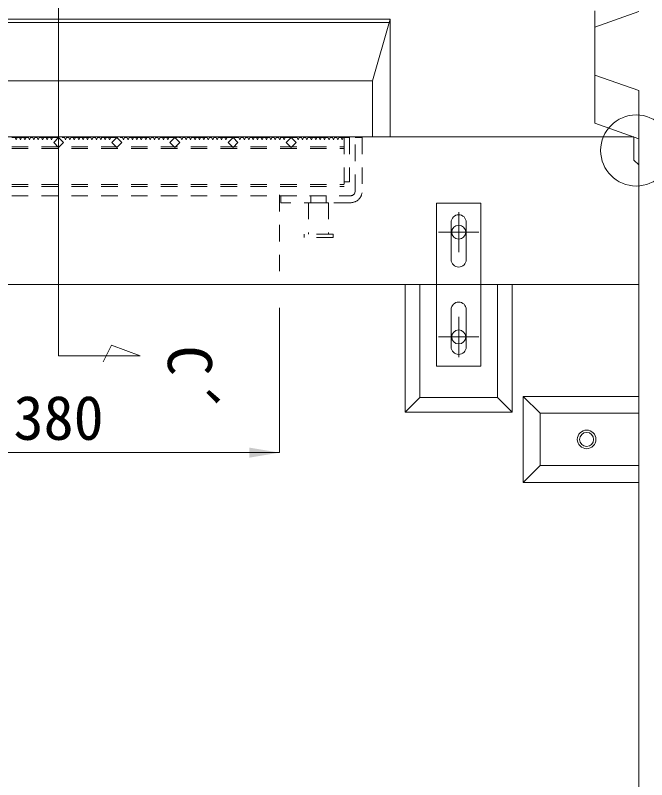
# Model space of a CAD drawing. Units: millimetres at full size; details may follow other scales. Extents: x 5964 to 125098, y -10801 to 28073.
# Drawn here: x 19376 to 19919, y 1670 to 2327 of the extents above; entities that cross this region are included whole.
import ezdxf
from ezdxf.enums import TextEntityAlignment as Align

# ---------------------------------------------------------------- set-up
doc = ezdxf.new("R2010")
doc.units = ezdxf.units.MM
doc.header["$LTSCALE"] = 19
doc.linetypes.add('USER1', pattern=[1.35, 0.75, -0.6])
doc.linetypes.add('USER2', pattern=[28.575, 19.05, -3.175, 3.175, -3.175])
for name, color, linetype, lineweight in [('0_2', 7, 'Continuous', 20), ('インサート', 3, 'USER1', 9), ('グレーチング', 7, 'USER1', 5), ('寸法引出', 7, 'Continuous', 9), ('寸法線', 7, 'Continuous', 9), ('本体', 2, 'Continuous', 9)]:
    doc.layers.add(name, color=color, linetype=linetype, lineweight=lineweight)
doc.styles.add('ＭＳ ゴシック', font='')
doc.styles.get('ＭＳ ゴシック').set_extended_font_data('MS Gothic')

# ---------------------------------------------------------------- blocks, each defined once
blk = doc.blocks.new('filled_arrow')
at = {"color": 0, "linetype": 'Continuous', "lineweight": -2}
blk.add_solid([(7.5, 1.25), (0, 0), (7.5, -1.25)], dxfattribs=at)

msp = doc.modelspace()

# ---------------------------------------------------------------- linework, layer by layer
at = {"layer": '0_2'}
msp.add_line((18913.97, 2095.36), (19911.97, 2095.36), dxfattribs=at)
at = {"layer": '0_2', "lineweight": 9}
msp.add_line((19911.97, 2086.01), (19911.97, 2009.71), dxfattribs=at)
at = {"layer": 'インサート'}
for p, q in [((19627.97, 2165.71), (19627.97, 2138.71)), ((19644.97, 2165.71), (19627.97, 2165.71)), ((19644.97, 2165.71), (19644.97, 2138.71)), ((19648.97, 2138.71), (19623.97, 2138.71)), ((19623.97, 2138.71), (19623.97, 2135.71)), ((19648.97, 2135.71), (19623.97, 2135.71)), ((19648.97, 2138.71), (19648.97, 2135.71))]:
    msp.add_line(p, q, dxfattribs=at)
at = {"layer": 'インサート', "linetype": 'USER2'}
for p, q in [((19756.97, 2157.66), (19756.97, 2123.06)), ((19739.67, 2140.36), (19774.27, 2140.36)), ((19756.97, 2067.66), (19756.97, 2033.06)), ((19739.67, 2050.36), (19774.27, 2050.36))]:
    msp.add_line(p, q, dxfattribs=at)
at = {"layer": 'インサート', "linetype": 'Continuous'}
for p, q in [((19750.47, 2148.86), (19750.47, 2116.86)), ((19763.47, 2148.86), (19763.47, 2116.86)), ((19750.47, 2073.86), (19750.47, 2041.86)), ((19763.47, 2073.86), (19763.47, 2041.86))]:
    msp.add_line(p, q, dxfattribs=at)
msp.add_lwpolyline([(19775.97, 2025.36), (19775.97, 2165.36), (19737.97, 2165.36), (19737.97, 2025.36)], close=True, dxfattribs=at)
at = {"layer": 'インサート', "linetype": 'Continuous', "lineweight": 5}
for centre, radius in [((19756.97, 2140.36), 6), ((19756.97, 2050.36), 6), ((19866.97, 1962.36), 8), ((19866.97, 1962.36), 6)]:
    msp.add_circle(centre, radius, dxfattribs=at)
at = {"layer": 'インサート', "linetype": 'Continuous'}
for centre, start, end in [((19756.97, 2148.86), 0, 180), ((19756.97, 2116.86), 180, 0), ((19756.97, 2073.86), 0, 180), ((19756.97, 2041.86), 180, 0)]:
    msp.add_arc(centre, 6.5, start, end, dxfattribs=at)
at = {"layer": 'グレーチング'}
for p, q in [((19167.47, 2221.7), (19658.47, 2221.7)), ((19375.57, 2221.7), (19376.47, 2219.6)), ((19376.47, 2219.6), (19377.37, 2221.7)), ((19377.37, 2221.7), (19379.37, 2221.7)), ((19379.37, 2221.7), (19380.27, 2219.6)), ((19380.27, 2219.6), (19381.17, 2221.7)), ((19381.17, 2221.7), (19383.17, 2221.7)), ((19383.17, 2221.7), (19384.07, 2219.6)), ((19384.07, 2219.6), (19384.97, 2221.7)), ((19384.97, 2221.7), (19386.97, 2221.7)), ((19386.97, 2221.7), (19387.87, 2219.6)), ((19387.87, 2219.6), (19388.77, 2221.7)), ((19388.77, 2221.7), (19390.77, 2221.7)), ((19390.77, 2221.7), (19391.67, 2219.6)), ((19391.67, 2219.6), (19392.57, 2221.7)), ((19392.57, 2221.7), (19394.57, 2221.7)), ((19394.57, 2221.7), (19395.47, 2219.6)), ((19395.47, 2219.6), (19396.37, 2221.7)), ((19396.37, 2221.7), (19398.37, 2221.7)), ((19398.37, 2221.7), (19399.27, 2219.6)), ((19399.27, 2219.6), (19400.17, 2221.7)), ((19400.17, 2221.7), (19402.17, 2221.7)), ((19402.17, 2221.7), (19403.07, 2219.6)), ((19403.07, 2219.6), (19403.97, 2221.7)), ((19403.97, 2221.7), (19405.97, 2221.7)), ((19405.97, 2221.7), (19406.87, 2219.6)), ((19406.87, 2219.6), (19407.77, 2221.7)), ((19407.77, 2221.7), (19409.97, 2221.7)), ((19412.97, 2221.7), (19408.73, 2217.46)), ((19417.21, 2217.46), (19412.97, 2221.7)), ((19415.97, 2221.7), (19417.97, 2221.7)), ((19417.97, 2221.7), (19418.87, 2219.6)), ((19418.87, 2219.6), (19419.77, 2221.7)), ((19419.77, 2221.7), (19421.77, 2221.7)), ((19421.77, 2221.7), (19422.67, 2219.6)), ((19422.67, 2219.6), (19423.57, 2221.7)), ((19423.57, 2221.7), (19425.57, 2221.7)), ((19425.57, 2221.7), (19426.47, 2219.6)), ((19426.47, 2219.6), (19427.37, 2221.7)), ((19427.37, 2221.7), (19429.37, 2221.7)), ((19429.37, 2221.7), (19430.27, 2219.6)), ((19430.27, 2219.6), (19431.17, 2221.7)), ((19431.17, 2221.7), (19433.17, 2221.7)), ((19433.17, 2221.7), (19434.07, 2219.6)), ((19434.07, 2219.6), (19434.97, 2221.7)), ((19434.97, 2221.7), (19436.97, 2221.7)), ((19436.97, 2221.7), (19437.87, 2219.6)), ((19437.87, 2219.6), (19438.77, 2221.7)), ((19438.77, 2221.7), (19440.77, 2221.7)), ((19440.77, 2221.7), (19441.67, 2219.6)), ((19441.67, 2219.6), (19442.57, 2221.7)), ((19442.57, 2221.7), (19444.57, 2221.7)), ((19444.57, 2221.7), (19445.47, 2219.6)), ((19445.47, 2219.6), (19446.37, 2221.7)), ((19446.37, 2221.7), (19448.37, 2221.7)), ((19448.37, 2221.7), (19449.27, 2219.6)), ((19449.27, 2219.6), (19450.17, 2221.7)), ((19450.17, 2221.7), (19452.17, 2221.7)), ((19452.17, 2221.7), (19453.07, 2219.6)), ((19453.07, 2219.6), (19453.97, 2221.7)), ((19453.97, 2221.7), (19455.97, 2221.7)), ((19455.97, 2221.7), (19456.87, 2219.6)), ((19456.87, 2219.6), (19457.77, 2221.7)), ((19457.77, 2221.7), (19459.97, 2221.7)), ((19462.97, 2221.7), (19458.73, 2217.46)), ((19467.21, 2217.46), (19462.97, 2221.7)), ((19465.97, 2221.7), (19467.97, 2221.7)), ((19467.97, 2221.7), (19468.87, 2219.6)), ((19468.87, 2219.6), (19469.77, 2221.7)), ((19469.77, 2221.7), (19471.77, 2221.7)), ((19471.77, 2221.7), (19472.67, 2219.6)), ((19472.67, 2219.6), (19473.57, 2221.7)), ((19473.57, 2221.7), (19475.57, 2221.7)), ((19475.57, 2221.7), (19476.47, 2219.6)), ((19476.47, 2219.6), (19477.37, 2221.7)), ((19477.37, 2221.7), (19479.37, 2221.7)), ((19479.37, 2221.7), (19480.27, 2219.6)), ((19480.27, 2219.6), (19481.17, 2221.7)), ((19481.17, 2221.7), (19483.17, 2221.7)), ((19483.17, 2221.7), (19484.07, 2219.6)), ((19484.07, 2219.6), (19484.97, 2221.7)), ((19484.97, 2221.7), (19486.97, 2221.7)), ((19486.97, 2221.7), (19487.87, 2219.6)), ((19487.87, 2219.6), (19488.77, 2221.7)), ((19488.77, 2221.7), (19490.77, 2221.7)), ((19490.77, 2221.7), (19491.67, 2219.6)), ((19491.67, 2219.6), (19492.57, 2221.7)), ((19492.57, 2221.7), (19494.57, 2221.7)), ((19494.57, 2221.7), (19495.47, 2219.6)), ((19495.47, 2219.6), (19496.37, 2221.7)), ((19496.37, 2221.7), (19498.37, 2221.7)), ((19498.37, 2221.7), (19499.27, 2219.6)), ((19499.27, 2219.6), (19500.17, 2221.7)), ((19500.17, 2221.7), (19502.17, 2221.7)), ((19502.17, 2221.7), (19503.07, 2219.6)), ((19503.07, 2219.6), (19503.97, 2221.7)), ((19503.97, 2221.7), (19505.97, 2221.7)), ((19505.97, 2221.7), (19506.87, 2219.6)), ((19506.87, 2219.6), (19507.77, 2221.7)), ((19507.77, 2221.7), (19509.97, 2221.7)), ((19512.97, 2221.7), (19508.73, 2217.46)), ((19517.21, 2217.46), (19512.97, 2221.7)), ((19515.97, 2221.7), (19517.97, 2221.7)), ((19517.97, 2221.7), (19518.87, 2219.6)), ((19518.87, 2219.6), (19519.77, 2221.7)), ((19519.77, 2221.7), (19521.77, 2221.7)), ((19521.77, 2221.7), (19522.67, 2219.6)), ((19522.67, 2219.6), (19523.57, 2221.7)), ((19523.57, 2221.7), (19525.57, 2221.7)), ((19525.57, 2221.7), (19526.47, 2219.6)), ((19526.47, 2219.6), (19527.37, 2221.7)), ((19527.37, 2221.7), (19529.37, 2221.7)), ((19529.37, 2221.7), (19530.27, 2219.6)), ((19530.27, 2219.6), (19531.17, 2221.7)), ((19531.17, 2221.7), (19533.17, 2221.7)), ((19533.17, 2221.7), (19534.07, 2219.6)), ((19534.07, 2219.6), (19534.97, 2221.7)), ((19534.97, 2221.7), (19536.97, 2221.7)), ((19536.97, 2221.7), (19537.87, 2219.6)), ((19537.87, 2219.6), (19538.77, 2221.7)), ((19538.77, 2221.7), (19540.77, 2221.7)), ((19540.77, 2221.7), (19541.67, 2219.6)), ((19541.67, 2219.6), (19542.57, 2221.7)), ((19542.57, 2221.7), (19544.57, 2221.7)), ((19544.57, 2221.7), (19545.47, 2219.6)), ((19545.47, 2219.6), (19546.37, 2221.7)), ((19546.37, 2221.7), (19548.37, 2221.7)), ((19548.37, 2221.7), (19549.27, 2219.6)), ((19549.27, 2219.6), (19550.17, 2221.7)), ((19550.17, 2221.7), (19552.17, 2221.7)), ((19552.17, 2221.7), (19553.07, 2219.6)), ((19553.07, 2219.6), (19553.97, 2221.7)), ((19553.97, 2221.7), (19555.97, 2221.7)), ((19555.97, 2221.7), (19556.87, 2219.6)), ((19556.87, 2219.6), (19557.77, 2221.7)), ((19557.77, 2221.7), (19559.97, 2221.7)), ((19562.97, 2221.7), (19558.73, 2217.46)), ((19567.21, 2217.46), (19562.97, 2221.7)), ((19565.97, 2221.7), (19567.97, 2221.7)), ((19567.97, 2221.7), (19568.87, 2219.6)), ((19568.87, 2219.6), (19569.77, 2221.7)), ((19569.77, 2221.7), (19571.77, 2221.7)), ((19571.77, 2221.7), (19572.67, 2219.6)), ((19572.67, 2219.6), (19573.57, 2221.7)), ((19573.57, 2221.7), (19575.57, 2221.7)), ((19575.57, 2221.7), (19576.47, 2219.6)), ((19576.47, 2219.6), (19577.37, 2221.7)), ((19577.37, 2221.7), (19579.37, 2221.7)), ((19579.37, 2221.7), (19580.27, 2219.6)), ((19580.27, 2219.6), (19581.17, 2221.7)), ((19581.17, 2221.7), (19583.17, 2221.7)), ((19583.17, 2221.7), (19584.07, 2219.6)), ((19584.07, 2219.6), (19584.97, 2221.7)), ((19584.97, 2221.7), (19586.97, 2221.7)), ((19586.97, 2221.7), (19587.87, 2219.6)), ((19587.87, 2219.6), (19588.77, 2221.7)), ((19588.77, 2221.7), (19590.77, 2221.7)), ((19590.77, 2221.7), (19591.67, 2219.6)), ((19591.67, 2219.6), (19592.57, 2221.7)), ((19592.57, 2221.7), (19594.57, 2221.7)), ((19594.57, 2221.7), (19595.47, 2219.6)), ((19595.47, 2219.6), (19596.37, 2221.7)), ((19596.37, 2221.7), (19598.37, 2221.7)), ((19598.37, 2221.7), (19599.27, 2219.6)), ((19599.27, 2219.6), (19600.17, 2221.7)), ((19600.17, 2221.7), (19602.17, 2221.7)), ((19602.17, 2221.7), (19603.07, 2219.6)), ((19603.07, 2219.6), (19603.97, 2221.7)), ((19603.97, 2221.7), (19605.97, 2221.7)), ((19605.97, 2221.7), (19606.87, 2219.6)), ((19606.87, 2219.6), (19607.77, 2221.7)), ((19607.77, 2221.7), (19609.97, 2221.7)), ((19612.97, 2221.7), (19608.73, 2217.46)), ((19617.21, 2217.46), (19612.97, 2221.7)), ((19615.97, 2221.7), (19617.97, 2221.7)), ((19617.97, 2221.7), (19618.87, 2219.6)), ((19618.87, 2219.6), (19619.77, 2221.7)), ((19619.77, 2221.7), (19621.77, 2221.7)), ((19621.77, 2221.7), (19622.67, 2219.6)), ((19622.67, 2219.6), (19623.57, 2221.7)), ((19623.57, 2221.7), (19625.57, 2221.7)), ((19625.57, 2221.7), (19626.47, 2219.6)), ((19626.47, 2219.6), (19627.37, 2221.7)), ((19627.37, 2221.7), (19629.37, 2221.7)), ((19629.37, 2221.7), (19630.27, 2219.6)), ((19630.27, 2219.6), (19631.17, 2221.7)), ((19631.17, 2221.7), (19633.17, 2221.7)), ((19633.17, 2221.7), (19634.07, 2219.6)), ((19634.07, 2219.6), (19634.97, 2221.7)), ((19634.97, 2221.7), (19636.97, 2221.7)), ((19636.97, 2221.7), (19637.87, 2219.6)), ((19637.87, 2219.6), (19638.77, 2221.7)), ((19638.77, 2221.7), (19640.77, 2221.7)), ((19640.77, 2221.7), (19641.67, 2219.6)), ((19641.67, 2219.6), (19642.57, 2221.7)), ((19642.57, 2221.7), (19644.57, 2221.7)), ((19644.57, 2221.7), (19645.47, 2219.6)), ((19645.47, 2219.6), (19646.37, 2221.7)), ((19646.37, 2221.7), (19648.37, 2221.7)), ((19648.37, 2221.7), (19649.27, 2219.6)), ((19649.27, 2219.6), (19650.17, 2221.7)), ((19650.17, 2221.7), (19652.17, 2221.7)), ((19652.17, 2221.7), (19653.07, 2219.6)), ((19653.07, 2219.6), (19653.97, 2221.7)), ((19653.97, 2221.7), (19655.97, 2221.7)), ((19655.97, 2221.7), (19656.87, 2219.6)), ((19656.87, 2219.6), (19657.77, 2221.7)), ((19662.97, 2221.7), (19658.47, 2221.7)), ((19658.47, 2221.7), (19658.47, 2171.7)), ((19658.47, 2221.7), (19658.47, 2183.7)), ((19662.97, 2221.7), (19662.97, 2183.7)), ((19667.97, 2175.7), (19667.97, 2221.7)), ((19673.97, 2221.7), (19667.97, 2221.7)), ((19673.97, 2221.7), (19673.97, 2175.7)), ((19167.47, 2213.7), (19658.47, 2213.7)), ((19408.73, 2217.46), (19412.97, 2213.21)), ((19412.97, 2213.21), (19417.21, 2217.46)), ((19458.73, 2217.46), (19462.97, 2213.21)), ((19462.97, 2213.21), (19467.21, 2217.46)), ((19508.73, 2217.46), (19512.97, 2213.21)), ((19512.97, 2213.21), (19517.21, 2217.46)), ((19558.73, 2217.46), (19562.97, 2213.21)), ((19562.97, 2213.21), (19567.21, 2217.46)), ((19608.73, 2217.46), (19612.97, 2213.21)), ((19612.97, 2213.21), (19617.21, 2217.46)), ((19167.47, 2212.2), (19658.47, 2212.2)), ((19167.47, 2181.2), (19658.47, 2181.2)), ((19662.97, 2183.7), (19658.47, 2183.7)), ((19167.47, 2179.7), (19658.47, 2179.7)), ((19167.47, 2171.7), (19658.47, 2171.7)), ((19602.97, 2171.7), (19663.97, 2171.7)), ((19603.97, 2165.7), (19603.97, 2171.7)), ((19629.97, 2171.7), (19629.97, 2165.7)), ((19642.97, 2171.7), (19642.97, 2165.7)), ((19663.97, 2165.7), (19603.97, 2165.7))]:
    msp.add_line(p, q, dxfattribs=at)
for radius in [4, 10]:
    msp.add_arc((19663.97, 2175.7), radius, 270, 0, dxfattribs=at)
at = {"layer": '寸法引出'}
msp.add_circle((19909.55, 2210.56), 30.52, dxfattribs=at)
at = {"layer": '寸法線'}
for p, q in [((19412.97, 2460.33), (19412.97, 2034.05)), ((19602.97, 2075.36), (19602.97, 1950.99)), ((19458.47, 2043.25), (19451.31, 2028.93)), ((19483.22, 2034.05), (19458.47, 2043.25)), ((19412.97, 2034.05), (19483.22, 2034.05)), ((19222.97, 1950.99), (19602.97, 1950.99))]:
    msp.add_line(p, q, dxfattribs=at)
at = {"layer": '本体', "linetype": 'USER1'}
for p, q in [((19873.97, 2356.26), (19873.97, 2316.58)), ((19602.97, 2172.35), (19602.97, 2095.36))]:
    msp.add_line(p, q, dxfattribs=at)
at = {"layer": '本体', "lineweight": 20}
for p, q in [((19873.97, 2316.58), (19911.97, 2330.01)), ((19873.97, 2316.58), (19873.97, 2233.95)), ((19911.97, 2220.53), (19873.97, 2233.95)), ((18919.1, 2222.34), (19907.47, 2222.34)), ((19911.97, 2095.36), (19911.97, 2220.53)), ((18913.97, 2095.36), (19911.97, 2095.36)), ((19911.97, 645.36), (19911.97, 2095.36))]:
    msp.add_line(p, q, dxfattribs=at)
at = {"layer": '本体'}
for p, q in [((19127.97, 2323.36), (19697.97, 2323.36)), ((19682.97, 2270.36), (19697.97, 2323.36)), ((19697.97, 2323.36), (19697.97, 2222.34)), ((19911.97, 2262.21), (19873.97, 2275.36)), ((19142.97, 2270.36), (19682.97, 2270.36)), ((19682.97, 2270.36), (19682.97, 2222.34)), ((19911.97, 2220.53), (19911.97, 2262.21)), ((19907.47, 2202.36), (19907.47, 2222.34)), ((19911.97, 2198.36), (19907.47, 2202.36)), ((19710.97, 1985.86), (19710.97, 2095.36)), ((19723.47, 1998.36), (19723.47, 2095.36)), ((19790.47, 1998.36), (19790.47, 2095.36)), ((19802.97, 1985.86), (19802.97, 2095.36)), ((19723.47, 1998.36), (19710.97, 1985.86)), ((19723.47, 1998.36), (19790.47, 1998.36)), ((19790.47, 1998.36), (19802.97, 1985.86)), ((19812.47, 1999.36), (19812.47, 1925.36)), ((19911.97, 1999.36), (19812.47, 1999.36)), ((19826.97, 1984.86), (19812.47, 1999.36)), ((19710.97, 1985.86), (19802.97, 1985.86)), ((19826.97, 1984.86), (19826.97, 1939.86)), ((19911.97, 1984.86), (19826.97, 1984.86)), ((19826.97, 1939.86), (19812.47, 1925.36)), ((19826.97, 1939.86), (19911.97, 1939.86)), ((19812.47, 1925.36), (19911.97, 1925.36))]:
    msp.add_line(p, q, dxfattribs=at)
at = {"layer": '本体', "lineweight": 5}
msp.add_line((19128.82, 2320.36), (19697.12, 2320.36), dxfattribs=at)

# ---------------------------------------------------------------- block references
at = {"layer": '寸法線', "xscale": 3.47, "yscale": 3.47, "rotation": 180}
msp.add_blockref('filled_arrow', (19602.97, 1950.99), dxfattribs=at)

# ---------------------------------------------------------------- texts
at = {"layer": '0_2', "style": 'ＭＳ ゴシック'}
msp.add_text('C´', height=37.98, rotation=270, dxfattribs=at).set_placement((19495.52, 2043.03), align=Align.BOTTOM_LEFT)
at = {"layer": '寸法線', "style": 'ＭＳ ゴシック'}
msp.add_text('380', height=37.98, dxfattribs=at).set_placement((19412.97, 1980.99), align=Align.MIDDLE_CENTER)

doc.saveas('drawing.dxf')
